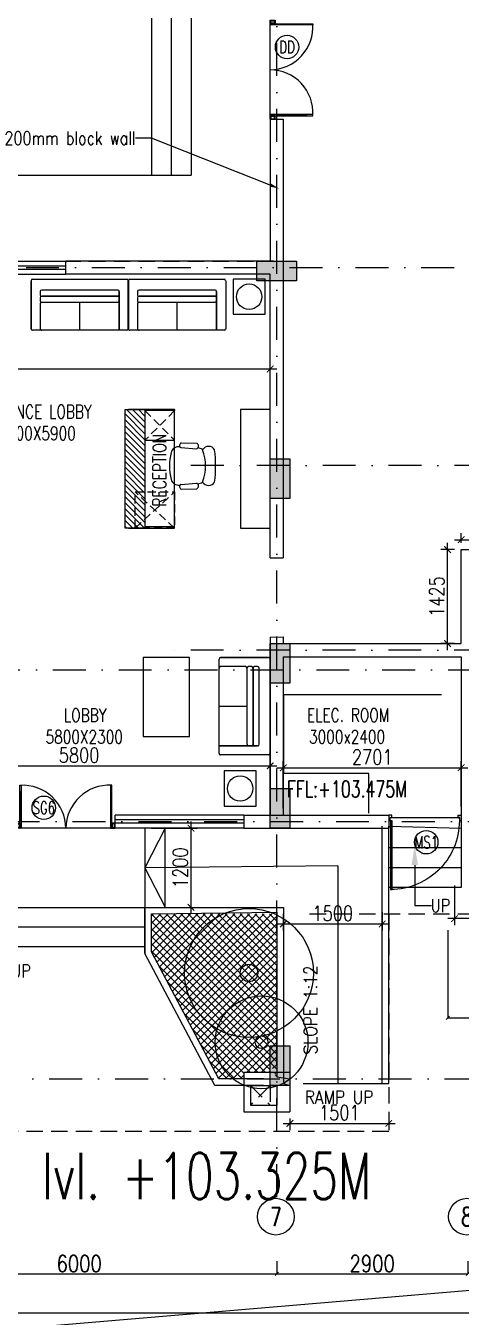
# Model space of a CAD drawing. Extents: x -32840 to 422982, y 280745 to 888746.
# Drawn here: x 234682 to 241291, y 435166 to 454746 of the extents above; entities that cross this region are included whole.
import ezdxf
from ezdxf import colors
from ezdxf.entities.mleader import LeaderData, LeaderLine
from ezdxf.enums import TextEntityAlignment as Align
from ezdxf.math import Vec2, Vec3

# ---------------------------------------------------------------- set-up
doc = ezdxf.new("R2010")
doc.units = 0
doc.header["$LTSCALE"] = 1000
doc.header["$PDMODE"] = 3
for name, pattern in [('CONTINOUS', [0]), ('DASHDOT', [1, 0.5, -0.25, 0, -0.25]), ('HIDDEN', [0.375, 0.25, -0.125]), ('HIDDEN2', [0.1875, 0.125, -0.0625])]:
    doc.linetypes.add(name, pattern=pattern)
doc.layers.get('Defpoints').update_dxf_attribs({"linetype": 'HIDDEN'})
for name, color, linetype in [('A-Chejja', 5, 'HIDDEN'), ('a-dim', 3, 'Continuous'), ('A-DOOR', 1, 'Continuous'), ('a-drive(base)', 22, 'Continuous'), ('A-Duct Above', 20, 'HIDDEN2'), ('A-FL-Drop', 3, 'Continuous'), ('A-GRID', 31, 'DASHDOT'), ('A-GRID NO', 40, 'CONTINOUS'), ('A-LVL', 31, 'HIDDEN'), ('A-RD', 6, 'Continuous'), ('A-Slab above', 4, 'HIDDEN'), ('A-STAIR', 2, 'Continuous'), ('A-TAG-DW', 2, 'Continuous'), ('A-TEXT', 6, 'Continuous'), ('A-TXT', 6, 'Continuous'), ('A-WALL', 7, 'CONTINOUS'), ('a-win', 1, 'Continuous'), ('HATCH', 8, 'Continuous'), ('S-RCWALL', 10, 'Continuous'), ('S-RCWALL HATCH', 165, 'Continuous'), ('trees', 254, 'Continuous')]:
    doc.layers.add(name, color=color, linetype=linetype)
doc.layers.add('A-Dim grid', color=3, linetype='Continuous', transparency=0.5)
doc.layers.add('A-FUR', color=33, linetype='Continuous', plot=False, transparency=0.5)
doc.styles.add('ROMANS', font='romans.shx', dxfattribs={"width": 0.8})
doc.dimstyles.new('A-Dim Grid', dxfattribs={"dimscale": 100, "dimtxt": 2.5, "dimasz": 0.5, "dimexe": 0, "dimexo": 0, "dimgap": 0.3, "dimtad": 1, "dimdec": 0, "dimlfac": -0.01, "dimzin": 3, "dimdsep": 46, "dimtxsty": 'ROMANS', "dimblk": 'OBLIQUE', "dimcen": 5, "dimclrd": 256, "dimclre": 8, "dimclrt": 4, "dimadec": 0, "dimazin": 0, "dimtfac": 1, "dimtdec": 0, "dimtix": 1, "dimtmove": 1, "dimatfit": 3, "dimfxl": 1, "dimfrac": 2, "dimtolj": 1, "dimtzin": 3, "dimlwd": -1, "dimarcsym": 0})
doc.dimstyles.new('dim-1', dxfattribs={"dimscale": 100, "dimtxt": 2.25, "dimasz": 1, "dimexe": 1, "dimexo": 1, "dimgap": 0.5, "dimtad": 1, "dimdec": 0, "dimzin": 3, "dimdsep": 46, "dimtxsty": 'ROMANS', "dimblk": 'ARCHTICK', "dimcen": 0.0625, "dimdle": 1, "dimclrd": 256, "dimclre": 256, "dimclrt": 6, "dimadec": 0, "dimazin": 0, "dimtfac": 1, "dimtdec": 0, "dimtix": 1, "dimtmove": 1, "dimatfit": 3, "dimfxl": 1, "dimfrac": 2, "dimtolj": 1, "dimtzin": 3, "dimarcsym": 0})

# ---------------------------------------------------------------- blocks, each defined once
blk = doc.blocks.new('RD')
at = {"style": 'ROMANS', "width": 0.75}
for tag, p in [('RT', (10.24, 14.08)), ('SZ', (10.24, 2.74))]:
    blk.add_attdef(tag, text='', height=9, dxfattribs=at).set_placement(p, align=Align.CENTER)
blk = doc.blocks.new('1500 DOUBLE GLAZING')
for p, q in [((71, 550), (52, 550)), ((1429, 550), (1448, 550)), ((52, 102), (71, 102)), ((1448, 102), (1429, 102))]:
    blk.add_line(p, q)
at = {"color": 8}
for p, q in [((61, 102), (61, 550)), ((1438, 102), (1438, 550))]:
    blk.add_line(p, q, dxfattribs=at)
for points in [[(52, 650), (71, 650), (71, 2), (52, 2)], [(1448, 650), (1429, 650), (1429, 2), (1448, 2)], [(0, 75), (50, 75), (50, 0), (0, 0)], [(8, 67), (42, 67), (42, 8), (8, 8)], [(1500, 75), (1450, 75), (1450, 0), (1500, 0)], [(1492, 67), (1458, 67), (1458, 8), (1492, 8)]]:
    blk.add_lwpolyline(points, close=True)
for centre in [(52, 0), (1448, 0)]:
    blk.add_circle(centre, 2.5)
for centre, radius, start, end in [((92, -7), 658, 0.6017, 93.477), ((1407, -6), 657, 87.2266, 179.4782)]:
    blk.add_arc(centre, radius, start, end, dxfattribs=at)
at = {"layer": 'A-FL-Drop'}
blk.add_line((1500, 0), (0, 0), dxfattribs=at)
blk = doc.blocks.new('sfff')
at = {"color": 101, "lineweight": 25, "ltscale": 0.2}
for radius in [1.71, 0.233]:
    blk.add_circle((0, 0), radius, dxfattribs=at)
blk = doc.blocks.new('TAG-DOOR-WINOW')
blk.add_circle((0, 0), 2.37)
at = {"color": 6, "style": 'ROMANS', "width": 0.7}
blk.add_attdef('DW', text='', height=2.5, dxfattribs=at).set_placement((0, 0), align=Align.MIDDLE_CENTER)
blk = doc.blocks.new('_ArchTick')
at = {"color": 0, "linetype": 'ByBlock', "const_width": 0.15}
blk.add_lwpolyline([(-0.5, -0.5), (0.5, 0.5)], dxfattribs=at)
blk = doc.blocks.new('*D2491')
at = {"layer": 'a-dim', "lineweight": -2, "transparency": 16777216}
for p, q in [((238491, 443497), (241391, 443497)), ((238591, 442880), (238591, 443597)), ((241291, 442909), (241291, 443597))]:
    blk.add_line(p, q, dxfattribs=at)
at = {"layer": 'Defpoints', "color": 0, "transparency": 16777216}
for p in [(241291, 443497), (238591, 442780), (241291, 442809)]:
    blk.add_point(p, dxfattribs=at)
at = {"layer": 'a-dim', "lineweight": -2, "transparency": 16777216, "xscale": 100, "yscale": 100, "zscale": 100, "rotation": 180}
blk.add_blockref('_ArchTick', (238591, 443497), dxfattribs=at)
at = {"layer": 'a-dim', "lineweight": -2, "transparency": 16777216, "xscale": 100, "yscale": 100, "zscale": 100}
blk.add_blockref('_ArchTick', (241291, 443497), dxfattribs=at)
at = {"layer": 'a-dim', "color": 6, "transparency": 16777216, "insert": (239941, 443659), "char_height": 225, "attachment_point": 5, "style": 'ROMANS'}
blk.add_mtext('\\A1;2701', dxfattribs=at)
blk = doc.blocks.new('*D2495')
at = {"layer": 'a-dim', "lineweight": -2, "transparency": 16777216}
for p, q in [((232491, 443526), (238491, 443526)), ((232591, 442880), (232591, 443626)), ((238391, 442880), (238391, 443626))]:
    blk.add_line(p, q, dxfattribs=at)
at = {"layer": 'Defpoints', "color": 0, "transparency": 16777216}
for p in [(238391, 443526), (232591, 442780), (238391, 442780)]:
    blk.add_point(p, dxfattribs=at)
at = {"layer": 'a-dim', "lineweight": -2, "transparency": 16777216, "xscale": 100, "yscale": 100, "zscale": 100, "rotation": 180}
blk.add_blockref('_ArchTick', (232591, 443526), dxfattribs=at)
at = {"layer": 'a-dim', "lineweight": -2, "transparency": 16777216, "xscale": 100, "yscale": 100, "zscale": 100}
blk.add_blockref('_ArchTick', (238391, 443526), dxfattribs=at)
at = {"layer": 'a-dim', "color": 6, "transparency": 16777216, "insert": (235491, 443688), "char_height": 225, "attachment_point": 5, "style": 'ROMANS'}
blk.add_mtext('\\A1;5800', dxfattribs=at)
blk = doc.blocks.new('A$C8be7fb65')
at = {"layer": 'A-FUR', "linetype": 'HIDDEN2'}
h = blk.add_hatch(dxfattribs=at)
h.set_pattern_fill('ANSI31', color=8, scale=20)
h.set_pattern_definition([(45, (-254794.55, -52342.38), (-44.90128, 44.90128), [])])
h.paths.add_polyline_path([(0, 300), (1800, 300), (1800, 0), (0, 0)])
at = {"layer": 'A-FUR'}
for p, q in [((508, 851), (514, 1087)), ((578, 846), (597, 1080)), ((1138, 846), (1119, 1080)), ((1208, 851), (1202, 1087)), ((567, 824), (567, 832)), ((567, 824), (567, 832)), ((1149, 824), (1149, 832)), ((0, 750), (0, 50)), ((19, 750), (19, 300)), ((1800, 750), (19, 750)), ((1781, 750), (1781, 300)), ((1800, 50, 0), (1800, 750, 0))]:
    blk.add_line(p, q, dxfattribs=at)
at = {"layer": 'A-FUR', "linetype": 'HIDDEN2'}
blk.add_line((0, 750), (19, 750), dxfattribs=at)
at = {"layer": 'A-FUR', "color": 8, "linetype": 'HIDDEN2'}
for p, q in [((19, 300), (469, 750)), ((19, 750), (469, 300)), ((1800, 150), (1250, 750)), ((1800, 750), (1250, 150))]:
    blk.add_line(p, q, dxfattribs=at)
at = {"layer": 'A-FUR', "color": 8}
blk.add_lwpolyline([(19, 300), (469, 300), (469, 750), (19, 750)], close=True, dxfattribs=at)
at = {"layer": 'A-FUR', "color": 8, "linetype": 'HIDDEN2'}
blk.add_lwpolyline([(1800, 150), (1250, 150), (1250, 750), (1800, 750)], close=True, dxfattribs=at)
at = {"layer": 'A-FUR'}
blk.add_lwpolyline([(0, 300), (1800, 300), (1800, 0), (0, 0)], close=True, dxfattribs=at)
for centre, radius, start, end in [((858, -532), 1905, 82.5907, 97.4093), ((666, 1266), 105, 120.3927, 239.6073), ((826, 1068), 244, 153.618, 171.9048), ((858, 528), 692, 69.209, 110.791), ((1050, 1266), 105, 300.3927, 59.6073), ((887, 1068), 244, 7.3347, 26.2122), ((554, 1071), 43.6, 12.8663, 157.8436), ((1162, 1071), 43.6, 22.1564, 167.1337), ((544, 863), 38.4, 198.7162, 333.9569), ((688, 813), 122, 175, 253.8913), ((1028, 813), 122, 286.1087, 5), ((1172, 863), 38.4, 206.0431, 341.2838), ((858, 1531), 859, 256.275, 283.725)]:
    blk.add_arc(centre, radius, start, end, dxfattribs=at)
blk = doc.blocks.new('*D2672')
at = {"layer": 'a-dim', "lineweight": -2, "transparency": 16777216}
for p, q in [((227691, 449280), (227691, 449643)), ((238391, 449280), (238391, 449643)), ((227591, 449543), (238491, 449543))]:
    blk.add_line(p, q, dxfattribs=at)
at = {"layer": 'Defpoints', "color": 0, "transparency": 16777216}
for p in [(238391, 449543), (227691, 449180), (238391, 449180)]:
    blk.add_point(p, dxfattribs=at)
at = {"layer": 'a-dim', "lineweight": -2, "transparency": 16777216, "xscale": 100, "yscale": 100, "zscale": 100, "rotation": 180}
blk.add_blockref('_ArchTick', (227691, 449543), dxfattribs=at)
at = {"layer": 'a-dim', "lineweight": -2, "transparency": 16777216, "xscale": 100, "yscale": 100, "zscale": 100}
blk.add_blockref('_ArchTick', (238391, 449543), dxfattribs=at)
at = {"layer": 'a-dim', "color": 6, "transparency": 16777216, "insert": (233041, 449706), "char_height": 225, "attachment_point": 5, "style": 'ROMANS'}
blk.add_mtext('\\A1;10700', dxfattribs=at)
blk = doc.blocks.new('sofa')
for p, q in [((-0.72, -0.715), (-0.72, 0.715)), ((-0.697, 0.739), (0.032, 0.739)), ((-0.697, 0.739), (0.037, 0.739)), ((0.055, 0.6), (-0.531, 0.6)), ((-0.531, 0.6), (0.055, 0.6)), ((-0.485, 0.6), (-0.531, 0.6)), ((-0.393, 0.6), (-0.439, 0.6)), ((0.055, 0.715), (0.055, -0.715)), ((0.055, 0.715), (0.055, 0.6)), ((-0.554, 0.577), (-0.554, -0.577)), ((-0.554, 0.577), (-0.554, -0.577)), ((-0.462, -0.577), (-0.462, 0.577)), ((-0.462, 0.577), (-0.462, -0.577)), ((-0.369, -0.577), (-0.369, 0.577)), ((0.055, 0), (-0.369, 0)), ((0.055, -0.577), (0.055, -0.715)), ((0.032, -0.739), (-0.697, -0.739)), ((-0.697, -0.739), (0.032, -0.739)), ((-0.531, -0.6), (-0.485, -0.6)), ((-0.531, -0.6), (-0.485, -0.6)), ((-0.439, -0.6), (-0.393, -0.6)), ((-0.439, -0.6), (-0.393, -0.6)), ((-0.346, -0.6), (0.032, -0.6))]:
    blk.add_line(p, q)
for centre, start, end in [((-0.697, 0.715), 90, 180), ((-0.531, 0.577), 90, 180), ((-0.531, 0.577), 90, 180), ((-0.485, 0.577), 360, 90), ((-0.439, 0.577), 90, 180), ((-0.393, 0.577), 360, 90), ((0.032, 0.715), 360, 90), ((-0.531, -0.577), 180, 270), ((-0.531, -0.577), 180, 270), ((-0.485, -0.577), 270, 360), ((-0.485, -0.577), 270, 360), ((-0.439, -0.577), 180, 270), ((-0.439, -0.577), 180, 270), ((-0.393, -0.577), 270, 360), ((-0.393, -0.577), 270, 360), ((-0.346, -0.577), 180, 270), ((0.032, -0.577), 270, 360), ((-0.697, -0.715), 180, 270), ((0.032, -0.715), 270, 360)]:
    blk.add_arc(centre, 0.0231, start, end)
blk = doc.blocks.new('_Oblique')
at = {"color": 0, "linetype": 'ByBlock', "lineweight": -2}
blk.add_line((-0.5, -0.5), (0.5, 0.5), dxfattribs=at)
at = {"color": 0, "linetype": 'ByBlock'}
blk.add_line((-0.5, -0.5), (0.5, 0.5), dxfattribs=at)
blk = doc.blocks.new('*D2662')
at = {"layer": 'A-Dim grid', "color": 8, "lineweight": -2, "transparency": 16777216}
for p, q in [((232491, 436016), (232491, 435824)), ((238491, 436016), (238491, 435824))]:
    blk.add_line(p, q, dxfattribs=at)
at = {"layer": 'A-Dim grid', "transparency": 16777216}
blk.add_line((232491, 435824), (238491, 435824), dxfattribs=at)
at = {"layer": 'Defpoints', "color": 0, "transparency": 16777216}
for p in [(232491, 436016), (238491, 436016), (238491, 435824)]:
    blk.add_point(p, dxfattribs=at)
at = {"layer": 'A-Dim grid', "transparency": 16777216, "xscale": 50, "yscale": 50, "zscale": 50, "rotation": 180}
blk.add_blockref('_Oblique', (232491, 435824), dxfattribs=at)
at = {"layer": 'A-Dim grid', "transparency": 16777216, "xscale": 50, "yscale": 50, "zscale": 50}
blk.add_blockref('_Oblique', (238491, 435824), dxfattribs=at)
at = {"layer": 'A-Dim grid', "color": 4, "transparency": 16777216, "insert": (235491, 435979), "char_height": 250, "attachment_point": 5, "style": 'ROMANS'}
blk.add_mtext('\\A1;6000', dxfattribs=at)
blk = doc.blocks.new('*D2663')
at = {"layer": 'A-Dim grid', "color": 8, "lineweight": -2, "transparency": 16777216}
for p, q in [((238491, 436016), (238491, 435824)), ((241390, 436016), (241390, 435824))]:
    blk.add_line(p, q, dxfattribs=at)
at = {"layer": 'A-Dim grid', "transparency": 16777216}
blk.add_line((238491, 435824), (241390, 435824), dxfattribs=at)
at = {"layer": 'Defpoints', "color": 0, "transparency": 16777216}
for p in [(238491, 436016), (241390, 436016), (241390, 435824)]:
    blk.add_point(p, dxfattribs=at)
at = {"layer": 'A-Dim grid', "transparency": 16777216, "xscale": 50, "yscale": 50, "zscale": 50, "rotation": 180}
blk.add_blockref('_Oblique', (238491, 435824), dxfattribs=at)
at = {"layer": 'A-Dim grid', "transparency": 16777216, "xscale": 50, "yscale": 50, "zscale": 50}
blk.add_blockref('_Oblique', (241390, 435824), dxfattribs=at)
at = {"layer": 'A-Dim grid', "color": 4, "transparency": 16777216, "insert": (239940, 435979), "char_height": 250, "attachment_point": 5, "style": 'ROMANS'}
blk.add_mtext('\\A1;2900', dxfattribs=at)
blk = doc.blocks.new('*D2664')
at = {"layer": 'A-Dim grid', "color": 8, "lineweight": -2, "transparency": 16777216}
for p, q in [((213791, 435896), (213791, 435232)), ((248891, 435896), (248891, 435232))]:
    blk.add_line(p, q, dxfattribs=at)
at = {"layer": 'A-Dim grid', "transparency": 16777216}
blk.add_line((213791, 435232), (248891, 435232), dxfattribs=at)
at = {"layer": 'Defpoints', "color": 0, "transparency": 16777216}
for p in [(213791, 435896), (248891, 435896), (248891, 435232)]:
    blk.add_point(p, dxfattribs=at)
at = {"layer": 'A-Dim grid', "transparency": 16777216, "xscale": 50, "yscale": 50, "zscale": 50, "rotation": 180}
blk.add_blockref('_Oblique', (213791, 435232), dxfattribs=at)
at = {"layer": 'A-Dim grid', "transparency": 16777216, "xscale": 50, "yscale": 50, "zscale": 50}
blk.add_blockref('_Oblique', (248891, 435232), dxfattribs=at)
at = {"layer": 'A-Dim grid', "color": 4, "transparency": 16777216, "insert": (231341, 435387), "char_height": 250, "attachment_point": 5, "style": 'ROMANS'}
blk.add_mtext('\\A1;35100', dxfattribs=at)
blk = doc.blocks.new('*D2668')
at = {"layer": 'A-Dim grid', "color": 8, "lineweight": -2, "transparency": 16777216}
for p, q in [((241090, 441036), (241090, 439704)), ((242390, 441036), (242390, 439704))]:
    blk.add_line(p, q, dxfattribs=at)
at = {"layer": 'A-Dim grid', "transparency": 16777216}
blk.add_line((241090, 439704), (242390, 439704), dxfattribs=at)
at = {"layer": 'Defpoints', "color": 0, "transparency": 16777216}
for p in [(241090, 441036), (242390, 441036), (242390, 439704)]:
    blk.add_point(p, dxfattribs=at)
at = {"layer": 'A-Dim grid', "transparency": 16777216, "xscale": 50, "yscale": 50, "zscale": 50, "rotation": 180}
blk.add_blockref('_Oblique', (241090, 439704), dxfattribs=at)
at = {"layer": 'A-Dim grid', "transparency": 16777216, "xscale": 50, "yscale": 50, "zscale": 50}
blk.add_blockref('_Oblique', (242390, 439704), dxfattribs=at)
at = {"layer": 'A-Dim grid', "color": 4, "transparency": 16777216, "insert": (241740, 439859), "char_height": 250, "attachment_point": 5, "style": 'ROMANS'}
blk.add_mtext('\\A1;1300', dxfattribs=at)
blk = doc.blocks.new('900 SINGLE 1')
for points in [[(43, 71), (23, 71), (23, 924), (43, 924)], [(37, 29), (37, 0), (0, 0), (0, 71), (19, 71), (19, 29)], [(863, 29), (863, 0), (900, 0), (900, 71), (881, 71), (881, 29)]]:
    blk.add_lwpolyline(points, close=True)
at = {"color": 8}
blk.add_arc((23, 71), 854, 357.1964, 90, dxfattribs=at)
at = {"layer": 'A-FL-Drop'}
blk.add_line((19, 29), (881, 29), dxfattribs=at)
blk = doc.blocks.new('*D2526')
at = {"layer": 'a-dim', "lineweight": -2, "transparency": 16777216}
for p, q in [((241190, 441709), (241190, 441110)), ((242490, 441709), (242490, 441110)), ((242590, 441210), (241090, 441210))]:
    blk.add_line(p, q, dxfattribs=at)
at = {"layer": 'Defpoints', "color": 0, "transparency": 16777216}
for p in [(241190, 441809), (242490, 441809), (241190, 441210)]:
    blk.add_point(p, dxfattribs=at)
at = {"layer": 'a-dim', "lineweight": -2, "transparency": 16777216, "xscale": 100, "yscale": 100, "zscale": 100, "rotation": 180}
blk.add_blockref('_ArchTick', (241190, 441210), dxfattribs=at)
at = {"layer": 'a-dim', "lineweight": -2, "transparency": 16777216, "xscale": 100, "yscale": 100, "zscale": 100}
blk.add_blockref('_ArchTick', (242490, 441210), dxfattribs=at)
at = {"layer": 'a-dim', "color": 6, "transparency": 16777216, "insert": (241840, 441373), "char_height": 225, "attachment_point": 5, "style": 'ROMANS'}
blk.add_mtext('\\A1;1300', dxfattribs=at)
blk = doc.blocks.new('*D2527')
at = {"layer": 'a-dim', "lineweight": -2, "transparency": 16777216}
for p, q in [((236590, 442580), (237290, 442580)), ((237190, 441280), (237190, 442680)), ((236590, 441380), (237290, 441380))]:
    blk.add_line(p, q, dxfattribs=at)
at = {"layer": 'Defpoints', "color": 0, "transparency": 16777216}
for p in [(236490, 442580), (237190, 442580), (236490, 441380)]:
    blk.add_point(p, dxfattribs=at)
at = {"layer": 'a-dim', "lineweight": -2, "transparency": 16777216, "xscale": 100, "yscale": 100, "zscale": 100}
for p, rotation in [((237190, 442580), 90), ((237190, 441380), 270)]:
    blk.add_blockref('_ArchTick', p, dxfattribs=dict(at, rotation=rotation))
at = {"layer": 'a-dim', "color": 6, "transparency": 16777216, "insert": (237028, 441980), "char_height": 225, "attachment_point": 5, "rotation": 90, "style": 'ROMANS'}
blk.add_mtext('\\A1;1200', dxfattribs=at)
blk = doc.blocks.new('*D2528')
at = {"layer": 'a-dim', "lineweight": -2, "transparency": 16777216}
for p, q in [((238591, 441280), (238591, 441028)), ((240091, 441309), (240091, 441028)), ((238491, 441128), (240191, 441128))]:
    blk.add_line(p, q, dxfattribs=at)
at = {"layer": 'Defpoints', "color": 0, "transparency": 16777216}
for p in [(238591, 441380), (240091, 441409), (240091, 441128)]:
    blk.add_point(p, dxfattribs=at)
at = {"layer": 'a-dim', "lineweight": -2, "transparency": 16777216, "xscale": 100, "yscale": 100, "zscale": 100, "rotation": 180}
blk.add_blockref('_ArchTick', (238591, 441128), dxfattribs=at)
at = {"layer": 'a-dim', "lineweight": -2, "transparency": 16777216, "xscale": 100, "yscale": 100, "zscale": 100}
blk.add_blockref('_ArchTick', (240091, 441128), dxfattribs=at)
at = {"layer": 'a-dim', "color": 6, "transparency": 16777216, "insert": (239341, 441290), "char_height": 225, "attachment_point": 5, "style": 'ROMANS'}
blk.add_mtext('\\A1;1500', dxfattribs=at)
blk = doc.blocks.new('*D2724')
at = {"layer": 'a-dim', "lineweight": -2, "transparency": 16777216}
for p, q in [((238591, 438104), (240291, 438104)), ((238691, 438180), (238691, 438004)), ((240191, 438180), (240191, 438004))]:
    blk.add_line(p, q, dxfattribs=at)
at = {"layer": 'Defpoints', "color": 0, "transparency": 16777216}
for p in [(238691, 438280), (240191, 438280), (240191, 438104)]:
    blk.add_point(p, dxfattribs=at)
at = {"layer": 'a-dim', "lineweight": -2, "transparency": 16777216, "xscale": 100, "yscale": 100, "zscale": 100, "rotation": 180}
blk.add_blockref('_ArchTick', (238691, 438104), dxfattribs=at)
at = {"layer": 'a-dim', "lineweight": -2, "transparency": 16777216, "xscale": 100, "yscale": 100, "zscale": 100}
blk.add_blockref('_ArchTick', (240191, 438104), dxfattribs=at)
at = {"layer": 'a-dim', "color": 6, "transparency": 16777216, "insert": (239441, 438267), "char_height": 225, "attachment_point": 5, "style": 'ROMANS'}
blk.add_mtext('\\A1;1501', dxfattribs=at)
blk = doc.blocks.new('*D2726')
at = {"layer": 'a-dim', "lineweight": -2, "transparency": 16777216}
for p, q in [((241084, 445280), (241084, 446905)), ((241191, 446805), (240984, 446805)), ((241191, 445380), (240984, 445380))]:
    blk.add_line(p, q, dxfattribs=at)
at = {"layer": 'Defpoints', "color": 0, "transparency": 16777216}
for p in [(241084, 446805), (241291, 446805), (241291, 445380)]:
    blk.add_point(p, dxfattribs=at)
at = {"layer": 'a-dim', "lineweight": -2, "transparency": 16777216, "xscale": 100, "yscale": 100, "zscale": 100}
for p, rotation in [((241084, 446805), 90), ((241084, 445380), 270)]:
    blk.add_blockref('_ArchTick', p, dxfattribs=dict(at, rotation=rotation))
at = {"layer": 'a-dim', "color": 6, "transparency": 16777216, "insert": (240921, 446093), "char_height": 225, "attachment_point": 5, "rotation": 90, "style": 'ROMANS'}
blk.add_mtext('\\A1;1425', dxfattribs=at)
blk = doc.blocks.new('*D2727')
at = {"layer": 'a-dim', "lineweight": -2, "transparency": 16777216}
for p, q in [((241291, 446905), (241291, 447054)), ((246991, 446905), (246991, 447054)), ((241191, 446954), (247091, 446954))]:
    blk.add_line(p, q, dxfattribs=at)
at = {"layer": 'Defpoints', "color": 0, "transparency": 16777216}
for p in [(246991, 446954), (241291, 446805), (246991, 446805)]:
    blk.add_point(p, dxfattribs=at)
at = {"layer": 'a-dim', "lineweight": -2, "transparency": 16777216, "xscale": 100, "yscale": 100, "zscale": 100, "rotation": 180}
blk.add_blockref('_ArchTick', (241291, 446954), dxfattribs=at)
at = {"layer": 'a-dim', "lineweight": -2, "transparency": 16777216, "xscale": 100, "yscale": 100, "zscale": 100}
blk.add_blockref('_ArchTick', (246991, 446954), dxfattribs=at)
at = {"layer": 'a-dim', "color": 6, "transparency": 16777216, "insert": (244141, 447117), "char_height": 225, "attachment_point": 5, "style": 'ROMANS'}
blk.add_mtext('\\A1;5700', dxfattribs=at)
blk = doc.blocks.new('Tag-Stair-No')
blk.add_circle((0, 0), 1.369)
at = {"color": 6, "style": 'ROMANS', "width": 0.7}
blk.add_attdef('SN', text='', height=1.4, dxfattribs=at).set_placement((0, -0.003), align=Align.MIDDLE)
blk = doc.blocks.new('GR')
at = {"layer": 'A-GRID'}
for p, q in [((241068, 436985), (241068, 465812)), ((214260, 451080), (256876, 451080)), ((228668, 444980), (256876, 444980)), ((234968, 442680), (256876, 442680)), ((213612, 438780), (256876, 438780))]:
    blk.add_line(p, q, dxfattribs=at)
for points in [[(256879, 448580), (256575, 448580), (256267, 448080), (239370, 448080)], [(256876, 445780), (256573, 445780), (256264, 445280), (239367, 445280)]]:
    blk.add_lwpolyline(points, dxfattribs=at)
at = {"layer": 'A-GRID NO', "xscale": 203.2, "yscale": 203.2, "zscale": 203.2}
for p, values in [((241054, 436690), {'SN': '7'}), ((243955, 436690), {'SN': '8'})]:
    blk.add_blockref('Tag-Stair-No', p, dxfattribs=at).add_auto_attribs(values)
blk = doc.blocks.new('A$C9cf7992f')
at = {"layer": 'S-RCWALL HATCH'}
for points in [[(24500, -1300), (24500, -1600), (25100, -1600), (25100, -1300)], [(24700, -4900), (25000, -4900), (25000, -4300), (24700, -4300)], [(24700, -7700), (25000, -7700), (25000, -7100), (24700, -7100)], [(24700, -9300), (25000, -9300), (25000, -9900), (24700, -9900)], [(24700, -13200), (25000, -13200), (25000, -13800), (24700, -13800)]]:
    blk.add_hatch(color=253, dxfattribs=at).paths.add_polyline_path(points)
at = {"layer": 'S-RCWALL'}
for points in [[(25100, -1300), (25100, -1600), (24500, -1600), (24500, -1300)], [(24700, -4300), (25000, -4300), (25000, -4900), (24700, -4900)], [(24700, -7100), (25000, -7100), (25000, -7700), (24700, -7700)], [(24700, -9300), (25000, -9300), (25000, -9900), (24700, -9900)], [(24700, -13200), (25000, -13200), (25000, -13800), (24700, -13800)]]:
    blk.add_lwpolyline(points, close=True, dxfattribs=at)

msp = doc.modelspace()

# ---------------------------------------------------------------- hatches: boundary and pattern name
at = {"layer": 'HATCH'}
h = msp.add_hatch(dxfattribs=at)
h.set_pattern_fill('ANSI37', color=84, scale=25)
h.set_pattern_definition([(45, (-13609.62, 978059.62), (-56.126601, 56.126601), []), (135, (-13609.62, 978059.62), (-56.126601, -56.126601), [])])
h.paths.add_polyline_path([(238490.6, 441280.4), (236590.5, 441280.4), (236590.5, 440704.2), (237612, 438780.4), (237990.6, 438780.4), (237990.6, 438880.4), (238390.6, 438880.4), (238390.6, 439280.4), (238390.6, 439530.4), (238390.6, 439030.4), (238490.6, 438780.4)])

# ---------------------------------------------------------------- linework, layer by layer
for p, q in [((241291.3, 445380.4), (241291.3, 446805.4)), ((237990.6, 442580.4), (240191.3, 442580.4))]:
    msp.add_line(p, q)
at = {"layer": 'A-Chejja'}
msp.add_line((238990.6, 441280.4), (249091.8, 441280.4), dxfattribs=at)
msp.add_lwpolyline([(240191.3, 441280.4), (240191.3, 437980.4), (225490.6, 437980.4), (225490.6, 438180.4), (213690.6, 438180.4), (213690.6, 439430.4)], dxfattribs=at)
at = {"layer": 'A-DOOR'}
for p, q in [((232590.6, 451180.4), (235290.6, 451180.4)), ((232590.6, 451105.4), (235290.6, 451105.4)), ((232590.6, 451055.4), (235290.6, 451055.4)), ((232590.6, 450980.4), (235290.6, 450980.4)), ((240191.3, 442608.9), (241291.3, 442580.4))]:
    msp.add_line(p, q, dxfattribs=at)
at = {"layer": 'a-drive(base)'}
msp.add_line((247609.9, 436092.4), (221367.2, 433873.9), dxfattribs=at)
at = {"layer": 'A-Duct Above', "ltscale": 2}
for p, q in [((238090.6, 438680.4), (238390.6, 438380.4)), ((238390.6, 438680.4), (238090.6, 438380.4)), ((238390.6, 438680.4), (238390.6, 438380.4))]:
    msp.add_line(p, q, dxfattribs=at)
at = {"layer": 'A-FUR', "linetype": 'Continuous'}
for p, q in [((238391.3, 444907.1), (238391.3, 443707.1)), ((238591.3, 444608.9), (238591.3, 443408.9)), ((238591.3, 444608.9), (240990.3, 444608.9)), ((239890.3, 443408.9), (238591.3, 443408.9)), ((239890.3, 442808.9), (239890.3, 443408.9))]:
    msp.add_line(p, q, dxfattribs=at)
for points in [[(238314.8, 450905.4), (237829.1, 450905.4), (237829.1, 450373.5), (238314.8, 450373.5)], [(238390.6, 448930.4), (237940.6, 448930.4), (237940.6, 447130.4), (238390.6, 447130.4)], [(236464.9, 445168.6), (236464.9, 443968.6), (237164.7, 443968.6), (237164.7, 445168.6)], [(238179.2, 443447.9), (237693.5, 443447.9), (237693.5, 442916), (238179.2, 442916)]]:
    msp.add_lwpolyline(points, close=True, dxfattribs=at)
for centre in [(238071.9, 450639.4), (237936.3, 443181.9)]:
    msp.add_circle(centre, 192.9, dxfattribs=at)
at = {"layer": 'A-Slab above'}
msp.add_line((222890.6, 451180.4), (238390.6, 451180.4), dxfattribs=at)
at = {"layer": 'A-STAIR'}
for p, q in [((236590.6, 458680.4), (236590.6, 452486.8)), ((236890.6, 458680.4), (236890.6, 452486.8)), ((237190.6, 458680.4), (237190.6, 452480.4)), ((232590.6, 452480.4), (237190.6, 452480.4)), ((236490.5, 442580.4), (236490.5, 441380.4)), ((240091.3, 438708.9), (240091.3, 442608.9)), ((240191.3, 438708.9), (240191.3, 442608.9)), ((241291.3, 442280.4), (240191.3, 442280.4)), ((239416.3, 442011.2), (236490.5, 441980.6)), ((239416.3, 442011.2), (239416.3, 438708.9)), ((241291.3, 441980.4), (240191.3, 441980.4)), ((241291.3, 441680.4), (240191.3, 441680.4)), ((232590.6, 441380.4), (238591.3, 441380.4)), ((236490.5, 440680.4), (236490.5, 441380.4)), ((236490.5, 441380.4), (236490.5, 440680.4)), ((238591.3, 441380.4), (238591.3, 438708.9)), ((236590.5, 441280.4), (238491.3, 441308.9)), ((236590.5, 440704.2), (236590.5, 441280.4)), ((238491.3, 441308.9), (238491.3, 438808.9)), ((236490.5, 441080.4), (232590.6, 441080.4)), ((236490.5, 440780.4), (232590.6, 440780.4)), ((237550.5, 438680.4), (236490.5, 440680.4)), ((237612, 438780.4), (236590.5, 440704.2)), ((238491.3, 438808.9), (238690.6, 438780.4)), ((238291.6, 438680.4), (237550.5, 438680.4)), ((238291.6, 438780.4), (237612, 438780.4)), ((238591.3, 438708.9), (238690.6, 438680.4)), ((238892.3, 438708.9), (240191.3, 438708.9))]:
    msp.add_line(p, q, dxfattribs=at)
at = {"layer": 'A-STAIR', "flags": 128}
msp.add_lwpolyline([(236796.7, 441380.9), (236796.7, 442580.9), (236490.5, 441980.6), (236796.7, 441380.9)], dxfattribs=at)
at = {"layer": 'A-STAIR'}
msp.add_lwpolyline([(241291.3, 442580.4), (241291.3, 441680.4)], dxfattribs=at)
at = {"layer": 'A-WALL'}
for p, q in [((238390.6, 453330.4), (238390.6, 451180.4)), ((238390.6, 453330.4), (238590.6, 453330.4)), ((238590.6, 453330.4), (238590.6, 450880.1)), ((235290.6, 450980.4), (235290.6, 451180.4)), ((238440.6, 451180.4), (235290.6, 451180.4)), ((238390.6, 450980.4), (235290.6, 450980.4)), ((238390.6, 446678.6), (238390.6, 450980.4)), ((238590.6, 450880.2), (238590.6, 446680.4)), ((238390.6, 446678.6), (238590.6, 446680.4)), ((241291.3, 446805.4), (246991.3, 446805.4)), ((238390.6, 445478.6), (238590.6, 445480.4)), ((238390.6, 445478.6), (238390.6, 442780.4)), ((238590.6, 445480.4), (238590.6, 445380.4)), ((238390.6, 442780.4), (238390.6, 445380.4)), ((238590.6, 445380.4), (241291.3, 445380.4)), ((238590.6, 445180.4), (238590.6, 442780.4)), ((238590.6, 445180.4), (241291.3, 445180.4)), ((241291.3, 445180.4), (241291.3, 442580.4)), ((237990.6, 442780.4), (237990.6, 442580.4)), ((237990.6, 442780.4), (240191.3, 442780.4)), ((240191.3, 442780.4), (240191.3, 442580.4)), ((237990.6, 438880.4), (237990.6, 438680.4)), ((237990.6, 438880.4), (238690.6, 438880.4)), ((238690.6, 438880.4), (238690.6, 438280.4)), ((237990.6, 438680.4), (237990.6, 438380.4)), ((238090.6, 438680.4), (238090.6, 438380.4)), ((238090.6, 438680.4), (238490.6, 438680.4)), ((238490.6, 438680.4), (238490.6, 438380.4)), ((237990.6, 438380.4), (237990.6, 438280.4)), ((237990.6, 438280.4), (238690.6, 438280.4)), ((238090.6, 438380.4), (238490.6, 438380.4))]:
    msp.add_line(p, q, dxfattribs=at)
at = {"layer": 'a-win'}
for p, q in [((237990.6, 442780.4), (236040.6, 442780.4)), ((236040.6, 442580.4), (236040.6, 442780.4)), ((237990.6, 442705.4), (236040.6, 442705.4)), ((237990.6, 442655.4), (236040.6, 442655.4)), ((237990.6, 442580.4), (236040.6, 442580.4))]:
    msp.add_line(p, q, dxfattribs=at)

# ---------------------------------------------------------------- block references
at = {"layer": 'A-DOOR', "rotation": 269.9999999999932}
msp.add_blockref('1500 DOUBLE GLAZING', (238390.9, 454830.4), dxfattribs=at)
at = {"layer": 'A-DOOR'}
msp.add_blockref('1500 DOUBLE GLAZING', (234540.6, 442580.4), dxfattribs=at)
at = {"layer": 'A-DOOR', "xscale": -1.222222222254377, "yscale": 1.222222222254377, "zscale": 1.222222222254377, "rotation": 180}
msp.add_blockref('900 SINGLE 1', (240191.3, 442780.4), dxfattribs=at)
at = {"layer": 'A-FUR', "linetype": 'Continuous', "xscale": 1000, "yscale": 1000, "zscale": 1000}
for p, rotation in [((235500, 450184.9), 270), ((236977.1, 450184.9), 270), ((237670.1, 444430), 180)]:
    msp.add_blockref('sofa', p, dxfattribs=dict(at, rotation=rotation))
at = {"layer": 'A-FUR', "linetype": 'HIDDEN2', "rotation": 270}
msp.add_blockref('A$C8be7fb65', (236190.6, 448930.4), dxfattribs=at)
at = {"layer": 'A-GRID NO'}
msp.add_blockref('GR', (-2577.2, 0), dxfattribs=at)
at = {"layer": 'A-RD'}
ref = msp.add_blockref('RD', (234447.8, 448386.4), dxfattribs=dict(at, xscale=29.00000000000003, yscale=29.00000000000003, zscale=29.00000000000003, rotation=2.625499577746381e-06))
ref.add_attrib('RT', 'ENTRANCE LOBBY', dxfattribs={"height": 203, "rotation": 360, "style": 'ROMANS', "oblique": 0, "width": 0.75}).set_placement((234790.4, 448794.6), align=Align.CENTER)
ref.add_attrib('SZ', '10700X5900', dxfattribs={"height": 203, "rotation": 360, "style": 'ROMANS', "oblique": 0, "width": 0.75}).set_placement((234788.4, 448465.9), align=Align.CENTER)
ref = msp.add_blockref('RD', (236405.4, 448365), dxfattribs=dict(at, xscale=29.00000000000003, yscale=29.00000000000003, zscale=29.00000000000003, rotation=90.00000262549959))
ref.add_attrib('RT', 'RECEPTION', dxfattribs={"height": 203, "rotation": 90, "style": 'ROMANS', "oblique": 360, "width": 0.75}).set_placement((236813.6, 448009.9), align=Align.CENTER)
ref = msp.add_blockref('RD', (235227.9, 443783.5), dxfattribs=dict(at, xscale=29.00000000000003, yscale=29.00000000000003, zscale=29.00000000000003, rotation=2.625499577746381e-06))
ref.add_attrib('RT', 'LOBBY', dxfattribs={"height": 203, "rotation": 360, "style": 'ROMANS', "oblique": 0, "width": 0.75}).set_placement((235583, 444191.7), align=Align.CENTER)
ref.add_attrib('SZ', '5800X2300', dxfattribs={"height": 203, "rotation": 360, "style": 'ROMANS', "oblique": 0, "width": 0.75}).set_placement((235568.5, 443863), align=Align.CENTER)
ref = msp.add_blockref('RD', (239218.2, 443785.7), dxfattribs=dict(at, xscale=29.00000000000003, yscale=29.00000000000003, zscale=29.00000000000003, rotation=359.9999973745004))
ref.add_attrib('RT', 'ELEC. ROOM', dxfattribs={"height": 203, "rotation": 360, "style": 'ROMANS', "width": 0.75}).set_placement((239573.3, 444193.9), align=Align.CENTER)
ref.add_attrib('SZ', '3000x2400', dxfattribs={"height": 203, "rotation": 360, "style": 'ROMANS', "width": 0.75}).set_placement((239558.8, 443865.3), align=Align.CENTER)
at = {"layer": 'A-TAG-DW'}
ref = msp.add_blockref('TAG-DOOR-WINOW', (238647.5, 454425.1), dxfattribs=dict(at, xscale=75, yscale=75, zscale=75, rotation=334.3000000001243))
ref.add_attrib('DW', 'DD', dxfattribs={"layer": '0', "color": 6, "height": 187.5, "style": 'ROMANS', "width": 0.7}).set_placement((238647.5, 454425.1), align=Align.MIDDLE_CENTER)
ref = msp.add_blockref('TAG-DOOR-WINOW', (234954.7, 442889.8), dxfattribs=dict(at, xscale=75, yscale=75, zscale=75, rotation=334.3000000001243))
ref.add_attrib('DW', 'SG6', dxfattribs={"layer": '0', "color": 6, "height": 187.5, "style": 'ROMANS', "width": 0.7}).set_placement((234954.7, 442889.8), align=Align.MIDDLE_CENTER)
ref = msp.add_blockref('TAG-DOOR-WINOW', (240760.9, 442367.6), dxfattribs=dict(at, xscale=75, yscale=75, zscale=75, rotation=334.3000000001243))
ref.add_attrib('DW', 'MS1', dxfattribs={"layer": '0', "color": 6, "height": 187.5, "style": 'ROMANS', "width": 0.7}).set_placement((240760.9, 442367.6), align=Align.MIDDLE_CENTER)
at = {"layer": 'S-RCWALL'}
msp.add_blockref('A$C9cf7992f', (213690.6, 452480.4), dxfattribs=at)
at = {"layer": 'trees', "rotation": 342.0663071870529}
for p, xscale, yscale, zscale in [((238069.7, 440384.7), 571.3065067851057, 571.3065067851057, 571.3065067851057), ((238260.6, 439334.9), 411.7676072883198, 411.7676072883198, 411.7676072883198)]:
    msp.add_blockref('sfff', p, dxfattribs=dict(at, xscale=xscale, yscale=yscale, zscale=zscale))

# ---------------------------------------------------------------- texts
at = {"layer": 'A-LVL', "style": 'ROMANS', "width": 0.7}
for s, height, p in [('FFL:+103.475M ', 250, (238646.8, 443048.6, 0)), ('lvl. +103.325M', 700, (234927.6, 436957.2, 0))]:
    msp.add_text(s, height=height, dxfattribs=at).set_placement(p)
at = {"layer": 'A-TEXT', "style": 'ROMANS', "width": 0.85}
msp.add_text('SLOPE 1:12', height=200, rotation=90, dxfattribs=at).set_placement((239103.2, 439823.8, 0), align=Align.CENTER)
msp.add_text('RAMP UP', height=200, dxfattribs=at).set_placement((239437.2, 438400.6, 0), align=Align.CENTER)

# ---------------------------------------------------------------- dimensions: what is measured, and where the dimension line sits
at = {"layer": 'a-dim'}
for base, p1, p2, picture, middle in [((238390.6, 449543.4), (227690.6, 449180.4), (238390.6, 449180.4), '*D2672', (233040.6, 449705.9)), ((238390.6, 443526), (232590.6, 442780.4), (238390.6, 442780.4), '*D2495', (235490.6, 443688.5)), ((241291.3, 443497), (238590.6, 442780.4), (241291.3, 442808.9), '*D2491', (239941, 443659.5)), ((241190.3, 441210.4), (242490.3, 441808.9), (241190.3, 441808.9), '*D2526', (241840.3, 441372.9)), ((240091.3, 441128), (238591.3, 441380.4), (240091.3, 441408.9), '*D2528', (239341.3, 441290.5)), ((240191.3, 438104.2), (238690.6, 438280.4), (240191.3, 438280.4), '*D2724', (239441, 438266.7))]:
    dim = msp.add_linear_dim(base=base, p1=p1, p2=p2, dimstyle='dim-1', dxfattribs=at)
    dim.commit()
    dim.dimension.update_dxf_attribs({"geometry": picture, "text_midpoint": middle})
for p1, p2, distance, picture, middle in [((241291.3, 446805.4), (246991.3, 446805.4), 148.9, '*D2727', (244141.3, 447116.8)), ((241291.3, 445380.4), (241291.3, 446805.4), 207.7, '*D2726', (240921.1, 446092.9))]:
    dim = msp.add_aligned_dim(p1=p1, p2=p2, distance=distance, dimstyle='dim-1', dxfattribs=at)
    dim.commit()
    dim.dimension.update_dxf_attribs({"geometry": picture, "text_midpoint": middle})
dim = msp.add_linear_dim(base=(237190.2, 442580.4), p1=(236490.5, 441380.4), p2=(236490.5, 442580.4), angle=90, dimstyle='dim-1', dxfattribs=at)
dim.commit()
dim.dimension.update_dxf_attribs({"geometry": '*D2527', "text_midpoint": (237027.7, 441980.4)})
at = {"layer": 'A-Dim grid'}
for base, p1, p2, picture, middle in [((242390.3, 439704.4), (241090.3, 441035.8), (242390.3, 441035.8), '*D2668', (241740.3, 439859.4)), ((238490.6, 435824.4), (232490.6, 436015.9), (238490.6, 436015.9), '*D2662', (235490.6, 435979.4)), ((241390.3, 435824.4), (238490.6, 436015.9), (241390.3, 436015.9), '*D2663', (239940.5, 435979.4)), ((248890.8, 435231.8), (213790.6, 435896.2), (248890.8, 435896.2), '*D2664', (231340.7, 435386.8))]:
    dim = msp.add_linear_dim(base=base, p1=p1, p2=p2, dimstyle='A-Dim Grid', dxfattribs=at)
    dim.commit()
    dim.dimension.update_dxf_attribs({"geometry": picture, "text_midpoint": middle})

# ---------------------------------------------------------------- leaders
at = {"layer": 'A-STAIR', "color": 3}
ml = msp.add_multileader_mtext('Standard', dxfattribs=at)
ml.set_content('UP', color=3, style='ROMANS')
ml.set_leader_properties()
ml.build(insert=Vec2(0, 0))
ml.multileader.update_dxf_attribs({"text_right_attachment_type": 6, "dogleg_length": 50, "arrow_head_size": 300})
ctx = ml.context
ctx.base_point, ctx.char_height, ctx.arrow_head_size, ctx.landing_gap_size, ctx.plane_origin = Vec3(240840.4, 441406.5), 200, 300, 0.09, Vec3(301845.8, 442456.8)
ctx.right_attachment, ctx.text_align_type = 6, 1
notes = []
notes.append((ctx, [(0, (1, 1, 0), (240587, 441406.5), (1, 0), 253.4, [(0, [(240585.8, 442321.6)], 0, [])])]))
ctx.mtext.insert, ctx.mtext.rotation, ctx.mtext.alignment, ctx.mtext.flow_direction = Vec3(240977.6, 441506.5), 6.2831853, 2, 5
ml = msp.add_multileader_mtext('Standard', dxfattribs=at)
ml.set_content('UP', color=3, style='ROMANS')
ml.set_leader_properties()
ml.build(insert=Vec2(0, 0))
ml.multileader.update_dxf_attribs({"text_right_attachment_type": 6, "dogleg_length": 50, "arrow_head_size": 300})
ctx = ml.context
ctx.base_point, ctx.char_height, ctx.arrow_head_size, ctx.landing_gap_size, ctx.plane_origin = Vec3(234463.3, 440415.2), 200, 300, 0.09, Vec3(295550.6, 441520.4)
ctx.right_attachment, ctx.text_align_type = 6, 1
notes.append((ctx, [(0, (1, 1, 0), (234391.8, 440415.2), (1, 0), 71.5, [(0, [(234390.6, 441380.4)], 0, [])])]))
ctx.mtext.insert, ctx.mtext.alignment, ctx.mtext.flow_direction = Vec3(234609.1, 440515.2), 2, 5
at = {"layer": 'A-TXT'}
ml = msp.add_multileader_mtext('Standard', dxfattribs=at)
ml.set_content('200mm block wall', color=256, style='ROMANS')
ml.set_leader_properties()
ml.build(insert=Vec2(0, 0))
ml.multileader.update_dxf_attribs({"dogleg_length": 50, "arrow_head_size": 150})
ctx = ml.context
ctx.base_point, ctx.char_height, ctx.arrow_head_size, ctx.plane_origin = Vec3(234111.7, 453043.3), 200, 150, Vec3(233163, 454298.7)
ctx.text_align_type = 2
notes.append((ctx, [(0, (1, 1, 0), (236591.3, 453043.3), (-1, 0), 243.2, [(0, [(238531.7, 452277)], 0, [])])]))
ctx.mtext.insert, ctx.mtext.alignment, ctx.mtext.flow_direction = Vec3(236346.1, 453143.3), 3, 5
for ctx, leaders in notes:
    for number, flags, end, landing, length, lines in leaders:
        leader = LeaderData()
        leader.index, (leader.has_last_leader_line, leader.has_dogleg_vector, leader.attachment_direction) = number, flags
        leader.last_leader_point, leader.dogleg_vector, leader.dogleg_length = Vec3(end), Vec3(landing), length
        for number, points, colour, breaks in lines:
            line = LeaderLine()
            line.index, line.vertices, line.color, line.breaks = number, Vec3.list(points), colors.encode_raw_color(colour), breaks
            leader.lines.append(line)
        ctx.leaders.append(leader)

doc.saveas('drawing.dxf')
